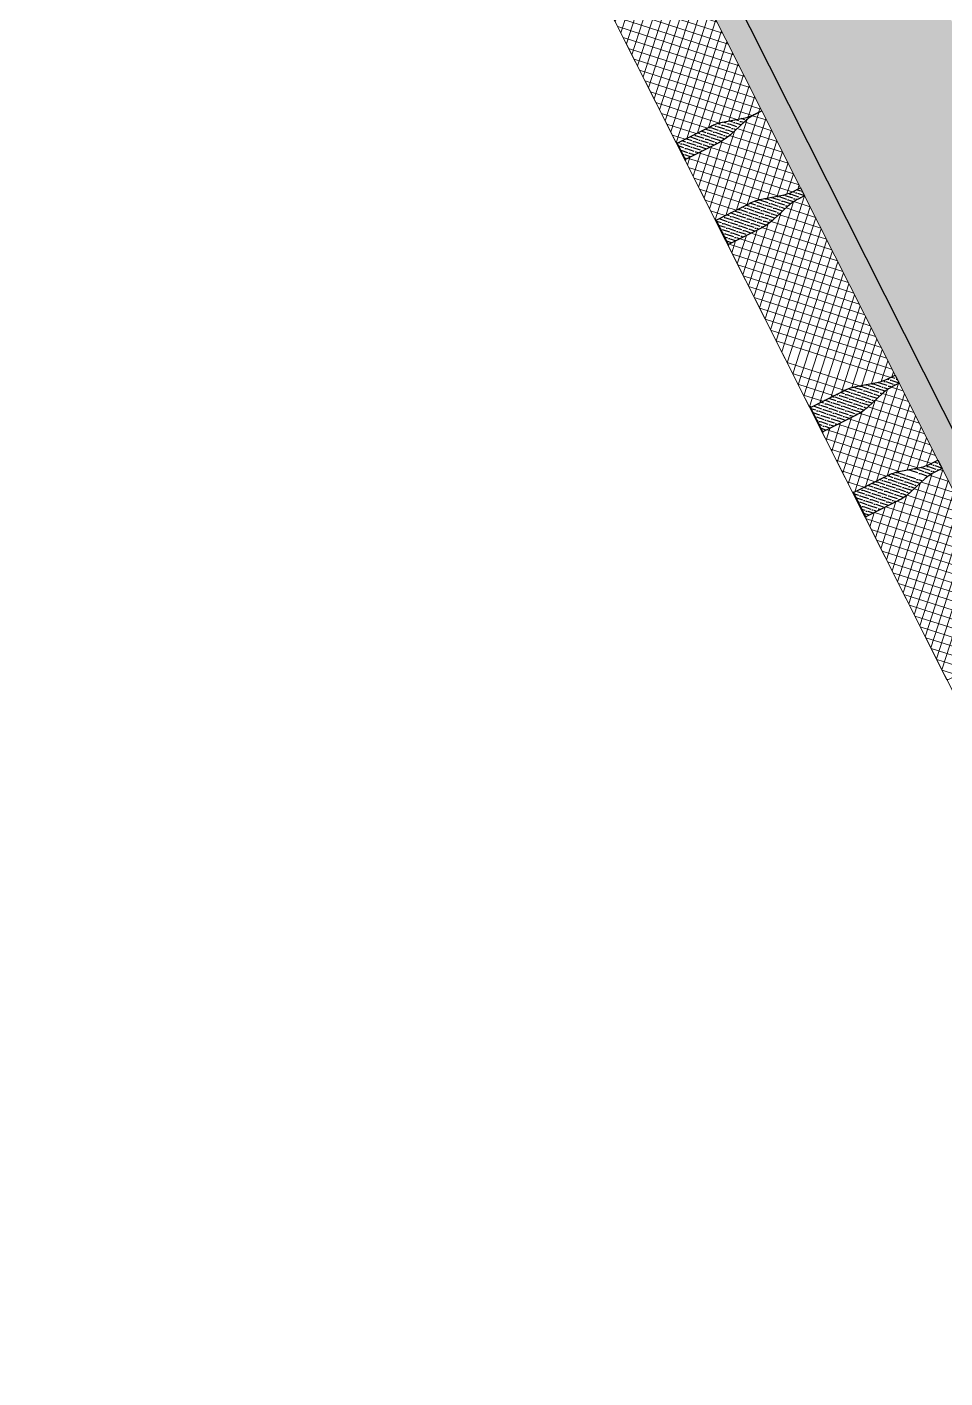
# Model space of a CAD drawing. Header units: metres. Extents: x 678805 to 1359287, y 2747329 to 5497370.
# Drawn here: x 679472.212 to 679473.224, y 2747459.754 to 2747461.242 of the extents above; entities that cross this region are included whole.
import ezdxf

# ---------------------------------------------------------------- set-up
doc = ezdxf.new("R2010")
doc.units = ezdxf.units.M
doc.layers.add('02-L-Waterfeatures 01', color=7, linetype='Continuous', true_color=0x4da6ff)
doc.layers.add('XREF_MON_WATERFEATURE$0$EIT_3 TR sorra', color=7, linetype='Continuous', true_color=0xd8ceb0)
doc.layers.add('XREF_MON_WATERFEATURE$0$-aux', color=50, linetype='Continuous', plot=False)
doc.layers.add('XREF_MON_WATERFEATURE$0$00_Aux', color=6, linetype='Continuous', plot=False)
doc.layers.add('XREF_MON_WATERFEATURE$0$02-L-seccionat', color=6, linetype='Continuous', lineweight=5)
doc.layers.add('XREF_MON_WATERFEATURE$0$3-TR Formigó', color=252, linetype='Continuous', lineweight=0)
doc.layers.add('XREF_MON_WATERFEATURE$0$3-TR tot_u', color=7, linetype='Continuous', lineweight=5, true_color=0x787878)
pattern_1 = [(46.64256028434324, (-13.61517175892368, 29.9016847894527), (-0.006925483204035271, 0.006539365977724854), []), (136.6425602843432, (-13.61517175892368, 29.9016847894527), (-0.006539365977724854, -0.00692548320403527), [])]
pattern_2 = [(45.62835957409077, (4.12086569564417, -70.79023344721645), (0.001737188201121671, 0.006656422095088779), [0.00853281250000006, -0.001706562500000013, 0, -0.001706562500000013])]

# ---------------------------------------------------------------- blocks, each defined once
blk = doc.blocks.new('XREF_MON_WATERFEATURE$0$View P3')
at = {"layer": 'XREF_MON_WATERFEATURE$0$3-TR Formigó'}
h = blk.add_hatch(dxfattribs=at)
h.set_pattern_fill('ANSI37', color=256, scale=0.002999999999999995, angle=-16.63348232587779, style=0)
h.set_pattern_definition(pattern_1)
edge = h.paths.add_edge_path()
edge.add_line((31.81138333212584, 0.01993234315887094), (31.81121229287237, 0.02812633593566716))
edge.add_arc((31.76280527794734, 0.02711589261889458), 0.04841756031817975, 1.195813422088522, 17.194832548478)
edge.add_line((31.80905881617218, 0.04142918298020959), (31.80268064560369, 0.06204029964283109))
edge.add_arc((31.85727116186172, 0.07893349044024944), 0.05714459180367129, 181.1958119073178, 197.1948310336003, ccw=False)
edge.add_line((31.80013901554048, 0.07774092070758343), (31.79928075615317, 0.1188572382088751))
edge.add_line((31.79928075568751, 0.1188572384417057), (31.79848372517154, 0.1188406010624021))
edge.add_line((31.7984837256372, 0.1188406008295715), (31.79846610873938, 0.1196844924706966))
edge.add_line((31.79846610873938, 0.1196844927035272), (31.59893812472001, 0.1155195629689842))
edge.add_line((31.59893812565133, 0.1155195627361536), (31.59895574068651, 0.1146756703965366))
edge.add_line((31.59895574022084, 0.1146756703965366), (31.59815870830789, 0.1146590351127088))
edge.add_line((31.59815870784223, 0.1146590351127088), (31.59901696722955, 0.07354271691292524))
edge.add_arc((31.54188481718302, 0.07235014089383185), 0.05714459561044998, -14.80320116053639, 1.1958179657456185, ccw=False)
edge.add_line((31.59713273309171, 0.05774970911443233), (31.59162021242082, 0.03689038450829685))
edge.add_arc((31.63843074487522, 0.02451970963738859), 0.04841755424835944, 165.1967975448204, 181.1958166712092)
edge.add_line((31.59002373553813, 0.02350926329381764), (31.59019477572292, 0.01531526981852949))
edge.add_line((31.59019477572292, 0.01531527005136013), (31.81138333212584, 0.01993234339170158))
h = blk.add_hatch(dxfattribs=at)
h.set_pattern_fill('ANSI37', color=256, scale=0.002999999999999995, angle=-16.63348232587779, style=0)
h.set_pattern_definition(pattern_1)
edge = h.paths.add_edge_path()
edge.add_line((31.91632355703041, 0.02212285785935819), (31.91615251870826, 0.0303168511018157))
edge.add_arc((31.86774549959227, 0.02930640429258347), 0.04841756415601105, 1.195816698131317, 17.19483582452039)
edge.add_line((31.91399904107675, 0.04361969884485006), (31.90762087004259, 0.06423081387765706))
edge.add_arc((31.9622113853693, 0.08112399838864803), 0.05714458908268864, 181.1958055516659, 197.1948246779485, ccw=False)
edge.add_line((31.90507924137637, 0.07993143470957875), (31.90422098105773, 0.1210477515123785))
edge.add_line((31.90422098198906, 0.1210477515123785), (31.9034239500761, 0.1210311150643975))
edge.add_line((31.90342394961044, 0.1210311148315668), (31.90340633504093, 0.1218750074040145))
edge.add_line((31.90340633504093, 0.1218750076368451), (31.83012450393289, 0.1203453284688294))
edge.add_line((31.83012450393289, 0.1203453284688294), (31.83014211896807, 0.1195014347322285))
edge.add_line((31.83014211896807, 0.1195014347322285), (31.82934508658946, 0.1194848020095378))
edge.add_line((31.82934508612379, 0.1194848017767072), (31.83020334597677, 0.07836848055012524))
edge.add_arc((31.77307120896876, 0.0771759101189673), 0.05714458271663896, -14.803206081708481, 1.1958130445738107, ccw=False)
edge.add_line((31.82831911137328, 0.06257547717541456), (31.82280659256503, 0.04171615024097264))
edge.add_arc((31.86961712036282, 0.02934547234326601), 0.04841755049157293, 165.196793026645, 181.1958121530343)
edge.add_line((31.82121011475101, 0.02833502949215472), (31.82138115586713, 0.02014103648252785))
edge.add_line((31.82138115633279, 0.0201410367153585), (31.91632355749607, 0.02212285785935818))
h = blk.add_hatch(dxfattribs=at)
h.set_pattern_fill('ANSI37', color=256, scale=0.002999999999999995, angle=-16.63348232587779, style=0)
h.set_pattern_definition(pattern_1)
edge = h.paths.add_edge_path()
edge.add_line((32.13751211483032, 0.02673993073403835), (32.13734107557684, 0.03493392420932651))
edge.add_arc((32.08893406204879, 0.03392347879707813), 0.04841755810819959, 1.195815851060881, 17.19483497744947)
edge.add_line((32.13518759794533, 0.04823677055537701), (32.12880942691118, 0.06884788535535336))
edge.add_arc((32.18339995061979, 0.08574107405729592), 0.05714459787519533, 181.1958075232083, 197.1948266494911, ccw=False)
edge.add_line((32.12626779824495, 0.08454850828275084), (32.1254095393233, 0.1256648246198893))
edge.add_line((32.12540953885764, 0.1256648246198893), (32.12461250741035, 0.1256481879390776))
edge.add_line((32.12461250834167, 0.1256481879390776), (32.12459489144385, 0.1264920793473721))
edge.add_line((32.12459489190951, 0.1264920793473721), (31.92506690789014, 0.1223271498456597))
edge.add_line((31.92506690695882, 0.1223271498456597), (31.92508452106267, 0.1214832570403814))
edge.add_line((31.92508452059701, 0.1214832570403814), (31.92428749008104, 0.1214666231535375))
edge.add_line((31.9242874905467, 0.1214666231535375), (31.92514574946836, 0.08035030402243137))
edge.add_arc((31.86801359942183, 0.07915772800333798), 0.05714459561044998, -14.80320116053639, 1.1958179657456185, ccw=False)
edge.add_line((31.9232615143992, 0.06455729668959975), (31.91774899419397, 0.04369797208346426))
edge.add_arc((31.96455952851102, 0.03132729651406407), 0.04841755507899834, 165.1967976620946, 181.1958167884833)
edge.add_line((31.91615251963958, 0.03031685063615441), (31.91632355982438, 0.02212285716086626))
edge.add_line((31.91632355842739, 0.02212285669520497), (32.13751211483032, 0.02673993073403834))
h = blk.add_hatch(dxfattribs=at)
h.set_pattern_fill('ANSI37', color=256, scale=0.002999999999999995, angle=-16.63348232587779, style=0)
h.set_pattern_definition([(46.64256028434324, (-14.87595083843917, 29.87536740722135), (-0.006925483204035271, 0.006539365977724854), []), (136.6425602843432, (-14.87595083843917, 29.87536740722135), (-0.006539365977724854, -0.00692548320403527), [])])
edge = h.paths.add_edge_path()
edge.add_line((31.47525672800839, 0.01291606482118368), (31.47508568828925, 0.02111006015911698))
edge.add_arc((31.4266786784865, 0.02009961707517505), 0.04841755344458847, 1.195812733207781, 17.19483185959685)
edge.add_line((31.47293221205473, 0.03441290557384491), (31.46655404055491, 0.05502402177080512))
edge.add_arc((31.52114455401897, 0.07191721443086863), 0.05714459041946741, 181.1958138313098, 197.1948329575924, ccw=False)
edge.add_line((31.46401240909472, 0.07072464236989617), (31.46315415157005, 0.1118409605696797))
edge.add_line((31.46315415110439, 0.1118409605696797), (31.46235711872578, 0.1118243243545294))
edge.add_line((31.46235711872578, 0.1118243243545294), (31.46233950322494, 0.1126682171598077))
edge.add_line((31.4623395036906, 0.1126682171598077), (31.26281151920557, 0.1085032876580954))
edge.add_line((31.26281151873991, 0.1085032876580954), (31.26282913470641, 0.10765939229168))
edge.add_line((31.26282913517207, 0.1076593920588493), (31.26203210232779, 0.1076427584048361))
edge.add_line((31.26203210139647, 0.1076427588704973), (31.26289036078379, 0.06652643950656056))
edge.add_arc((31.20575821539387, 0.06533386558294296), 0.05714459165545935, -14.80320332302989, 1.1958158032525716, ccw=False)
edge.add_line((31.26100612711161, 0.05073343310505152), (31.25549360737205, 0.02987410826608539))
edge.add_arc((31.30230413842946, 0.01750343339517713), 0.04841755258708165, 165.1967973102721, 181.1958164366611)
edge.add_line((31.25389713095501, 0.01649298705160618), (31.25406817113981, 0.008298994274809957))
edge.add_line((31.25406817067415, 0.0082989945076406), (31.47525672707707, 0.01291606528684497))
h = blk.add_hatch(dxfattribs=at)
h.set_pattern_fill('ANSI37', color=256, scale=0.002999999999999995, angle=-16.63348232587779, style=0)
h.set_pattern_definition(pattern_1)
edge = h.paths.add_edge_path()
edge.add_line((31.5801969524473, 0.01510658231563866), (31.58002591319382, 0.02330057509243488))
edge.add_arc((31.53161889361218, 0.02229012874886394), 0.04841756498179092, 1.195816539941112, 17.19483566633011)
edge.add_line((31.57787243556231, 0.03660342330113053), (31.57149426452816, 0.05721453810110688))
edge.add_arc((31.62608478311449, 0.07410772610455751), 0.05714459292051949, 181.1958083273973, 197.1948274536796, ccw=False)
edge.add_line((31.56895263539627, 0.07291515963152051), (31.56809437507764, 0.1140314759686589))
edge.add_line((31.56809437507764, 0.1140314759686589), (31.567297344096, 0.1140148399863392))
edge.add_line((31.567297344096, 0.1140148397535086), (31.56727972952649, 0.1148587323259562))
edge.add_line((31.56727972952649, 0.1148587325587869), (31.49399789841846, 0.1133290529251099))
edge.add_line((31.4939978979528, 0.1133290529251099), (31.49401551298797, 0.1124851601198316))
edge.add_line((31.49401551252231, 0.1124851601198316), (31.4932184801437, 0.1124685273971409))
edge.add_line((31.49321848107502, 0.1124685276299715), (31.49407674092799, 0.071352205472067))
edge.add_arc((31.43694460485131, 0.07015963224694133), 0.05714458168779606, -14.803204515400125, 1.195814610882394, ccw=False)
edge.add_line((31.49219250679016, 0.05555920163169503), (31.48667998751625, 0.0346998751629144))
edge.add_arc((31.53349051531404, 0.02232919400557876), 0.04841755171862002, 165.1967892121147, 181.195808338504)
edge.add_line((31.48508350783959, 0.02131875464692712), (31.48525455035269, 0.01312476163730025))
edge.add_line((31.48525455081835, 0.01312476163730025), (31.5801969524473, 0.01510658231563867))
at = {"layer": 'XREF_MON_WATERFEATURE$0$3-TR tot_u'}
h = blk.add_hatch(dxfattribs=at)
h.set_pattern_fill('AR-CONC', color=256, scale=0.0002499999999999994, angle=91.91934116583097)
h.set_pattern_definition([(160.1953837760519, (-14.87595083843917, 29.87536740722135), (-0.0119837746119465, 0.04412166021482605), [0.004762499999999986, -0.05238749999999983]), (105.1953837760519, (-14.87595083843917, 29.87536740722135), (-0.04178600144816524, -0.02475845587119366), [0.003809999999999994, -0.04191014604249986]), (210.6468284760519, (-14.87694948306307, 29.87904419982806), (-0.05376977419134094, 0.01936320490299296), [0.004047502199999987, -0.04452256114999988]), (156.3795837760519, (-14.88787005329505, 29.87098308117129), (-0.0135312515850268, 0.06723182256086181), [0.007143749999999988, -0.07858124999999982]), (206.8309413860518, (-14.88899766234681, 29.87658572476357), (-0.07854296077849858, 0.03434791022805), [0.006071255784999983, -0.06678390203999975]), (101.3795349460517, (-14.88787005329505, 29.87098308117129), (-0.07854296077680155, 0.03434791023226338), [0.005714991767499985, -0.06286493297999977]), (131.1953837760519, (-14.88708241237327, 29.87803876819089), (0.01090932689886972, 0.04439938047566896), [0.00476249999999999, -0.05238749999999991]), (76.19538377605198, (-14.88708241237327, 29.87803876819089), (-0.0485499251591669, -0.001395838564910525), [0.003809999999999987, -0.04190999999999984]), (181.6468287760519, (-14.88617330184206, 29.88173871766776), (-0.03764059845417714, 0.04300354174939007), [0.004047502199999986, -0.04452248439999987]), (147.6953837760519, (-14.87595083843917, 29.87536740722135), (-0.02010573042285681, -0.006572897646275202), [0, -0.04140199999999989, 0, -0.0425449999999999, 0, -0.04206874999999989]), (117.695383776052, (-14.87595083843917, 29.87536740722135), (-0.02927230345916967, 0.007031762190182644), [0, -0.0242569999999999, 0, -0.04044949999999987, 0, -0.01603374999999994]), (77.69538377605198, (-14.87106231460348, 29.86207748344168), (-0.01035809753838954, 0.03230807276401995), [0, -0.01587499999999994, 0, -0.04952999999999987, 0, -0.06572249999999975]), (67.695383776052, (-14.86887015076354, 29.85611787624657), (-0.01875020766058859, 0.03256113118746497), [0, -0.02063749999999998, 0, -0.03289299999999997, 0, -0.04667249999999996])])
h.paths.add_polyline_path([(28.93739090207964, -0.2614927883259952), (33.51394939376041, -0.1813467321917415), (33.5139493951574, 0.02569364104419947), (28.93739090114832, -0.07036335486918688)])
at = {"layer": 'XREF_MON_WATERFEATURE$0$EIT_3 TR sorra'}
h = blk.add_hatch(dxfattribs=at)
h.set_pattern_fill('ANSI36', color=256, scale=0.001075000000000008, angle=0.6283595740907931, style=0, double=1)
h.set_pattern_definition(pattern_2)
edge = h.paths.add_edge_path()
edge.add_line((31.82138123037294, 0.02013753959909081), (31.81138340895995, 0.01992884511128068))
edge.add_line((31.81138340802863, 0.01992884511128068), (31.81121236598119, 0.02812283998355269))
edge.add_arc((31.76280535990372, 0.02711239969357848), 0.0484175504333712, 1.195809299112257, 17.19482842522426)
edge.add_line((31.80905889067799, 0.04142568446695805), (31.80268071964383, 0.06203680485486984))
edge.add_arc((31.85727122984827, 0.07892998959869146), 0.05714458439559309, 181.1958080118159, 197.1948271380348, ccw=False)
edge.add_line((31.80013909097761, 0.07773742405697703), (31.79928075894713, 0.1188572379760444))
edge.add_line((31.79928075848147, 0.1188572379760444), (31.82934508752078, 0.1194847985170782))
edge.add_line((31.82934508798644, 0.1194847985170782), (31.83020341861993, 0.07836498343385756))
edge.add_arc((31.77307127555832, 0.0771724097430706), 0.05714458833280454, -14.803203720500676, 1.1958154058100945, ccw=False)
edge.add_line((31.82831918355078, 0.06257197819650173), (31.82280666474253, 0.04171265289187431))
edge.add_arc((31.86961718462408, 0.02934197569265962), 0.04841754218571889, 165.196791853992, 181.1958109802044)
edge.add_line((31.82121018739417, 0.02833153493702412), (31.82138122944161, 0.02013753983192146))
edge.add_line((31.82138123037294, 0.02013753959909081), (31.81138340895995, 0.01992884511128068))
h = blk.add_hatch(dxfattribs=at)
h.set_pattern_fill('ANSI36', color=256, scale=0.001075000000000008, angle=0.6283595740907931, style=0, double=1)
h.set_pattern_definition(pattern_2)
edge = h.paths.add_edge_path()
edge.add_line((31.91632363572717, 0.02211936051025987), (31.9161525927484, 0.03031335398554802))
edge.add_arc((31.86774558154866, 0.02930290601216257), 0.04841755507327007, 1.195818438362244, 17.19483756447387)
edge.add_line((31.91399911418557, 0.04361619940027595), (31.90762094501406, 0.06422731862403452))
edge.add_arc((31.96221146686003, 0.08112050499767065), 0.05714459513072807, 181.1958062694062, 197.1948253956249, ccw=False)
edge.add_line((31.90507931634784, 0.07992794085294008), (31.90422098431736, 0.1210477515123785))
edge.add_line((31.90422098431736, 0.1210477515123785), (31.92428749194369, 0.1214666184969246))
edge.add_line((31.92428749194369, 0.1214666184969246), (31.92514582257718, 0.0803468048106879))
edge.add_arc((31.86801368044689, 0.07915423111990094), 0.05714458916344344, -14.80320362113639, 1.1958155051743233, ccw=False)
edge.add_line((31.92326158750802, 0.06455379910767078), (31.91774906916544, 0.04369447589851916))
edge.add_arc((31.96455959696323, 0.0313237919472158), 0.04841755045428209, 165.1967850458503, 181.1958041720629)
edge.add_line((31.91615258995444, 0.03031335584819317), (31.91632363386452, 0.02211935864761472))
h = blk.add_hatch(dxfattribs=at)
h.set_pattern_fill('ANSI36', color=256, scale=0.001075000000000008, angle=0.6283595740907931, style=0, double=1)
h.set_pattern_definition([(45.62835957409077, (3.784739090129733, -70.79724972276017), (0.001737188201121671, 0.006656422095088779), [0.00853281250000006, -0.001706562500000013, 0, -0.001706562500000013])])
edge = h.paths.add_edge_path()
edge.add_line((31.48525462299585, 0.01312126405537128), (31.47525680344552, 0.01291257049888372))
edge.add_line((31.47525680344552, 0.01291257096454501), (31.47508576046675, 0.02110656490549445))
edge.add_arc((31.42667875578627, 0.02009612508118153), 0.04841754960759132, 1.195809457302386, 17.19482858341449)
edge.add_line((31.47293228562921, 0.03440940892323852), (31.46655411506072, 0.05502052884548903))
edge.add_arc((31.52114463038743, 0.07191371778026223), 0.05714459071076367, 181.1958103854527, 197.1948295116709, ccw=False)
edge.add_line((31.46401248499751, 0.07072114944458008), (31.46315415296704, 0.1118409628979862))
edge.add_line((31.46315415296704, 0.1118409628979862), (31.49321848200634, 0.1124685232061893))
edge.add_line((31.49321848200634, 0.1124685239046812), (31.49407681357116, 0.0713487088214606))
edge.add_arc((31.43694467097521, 0.07015613839030266), 0.05714458789857364, -14.803207151210074, 1.1958119751008098, ccw=False)
edge.add_line((31.49219257803634, 0.05555570311844349), (31.48668006015942, 0.03469637874513865))
edge.add_arc((31.53349058376625, 0.0223257013130933), 0.04841754633890989, 165.1967924403623, 181.1958115665753)
edge.add_line((31.48508358141407, 0.02131525962613523), (31.48525462206453, 0.01312126428820193))
edge.add_line((31.48525462299585, 0.01312126405537128), (31.47525680344552, 0.01291257049888372))
h = blk.add_hatch(dxfattribs=at)
h.set_pattern_fill('ANSI36', color=256, scale=0.001075000000000008, angle=0.6283595740907931, style=0, double=1)
h.set_pattern_definition([(45.62835957409077, (3.8896793150343, -70.7950592096895), (0.001737188201121671, 0.006656422095088779), [0.00853281250000006, -0.001706562500000013, 0, -0.001706562500000013])])
edge = h.paths.add_edge_path()
edge.add_line((31.59019484790042, 0.01531177712604403), (31.58019702788442, 0.01510308403521776))
edge.add_line((31.58019702788442, 0.01510308403521776), (31.58002598583698, 0.02329707751050591))
edge.add_arc((31.53161897836253, 0.02228663768619299), 0.04841755208493096, 1.195808982732026, 17.19482810884385)
edge.add_line((31.57787251006812, 0.03659992245957255), (31.57149433996528, 0.05721104284748435))
edge.add_arc((31.62608485110104, 0.07410423317924142), 0.0571445860234403, 181.195812845571, 197.1948319717898, ccw=False)
edge.add_line((31.56895271176472, 0.07291166204959154), (31.56809437973425, 0.1140314762014896))
edge.add_line((31.56809438019991, 0.1140314759686589), (31.59815870970488, 0.1146590360440314))
edge.add_line((31.59815870784223, 0.1146590365096927), (31.59901703847572, 0.07353922165930271))
edge.add_arc((31.54188489494845, 0.0723466482013464), 0.05714458916344344, -14.80320362113639, 1.1958155051743233, ccw=False)
edge.add_line((31.59713280387223, 0.05774621618911624), (31.59162028506398, 0.03688689228147268))
edge.add_arc((31.63843080727383, 0.02451621647924185), 0.04841754447942808, 165.1967941717163, 181.1958132979295)
edge.add_line((31.59002380724996, 0.02350577339529991), (31.59019484743476, 0.01531177712604403))
edge.add_line((31.59019484790042, 0.01531177712604403), (31.58019702788442, 0.01510308403521776))
h = blk.add_hatch(dxfattribs=at)
h.set_pattern_fill('ANSI36', color=256, scale=0.001075000000000008, angle=0.6283595740907931, style=0, double=1)
h.set_pattern_definition([(63.90440218431183, (46.95651126280427, 248.6317389379255), (-0.0004378649458388019, 0.006865424403728294), [0.008532812500000056, -0.001706562500000011, 0, -0.001706562500000011])])
h.paths.add_polyline_path([(28.93739090114832, -0.07036335486918688), (33.5139493951574, 0.02569364104419947), (33.51394939282909, 0.05547211272642016), (28.93739090161398, -0.04004891542717814)])
at = {"layer": 'XREF_MON_WATERFEATURE$0$-aux'}
for points in [[(31.82138123037294, 0.02013753959909081), (31.81138340802863, 0.01992884511128068), (31.81121236598119, 0.02812283998355269, 0.06992251114754273), (31.80905889067799, 0.04142568446695805), (31.80268071964383, 0.06203680485486984, -0.06992251114800961), (31.80013909097761, 0.07773742405697703), (31.79928075848147, 0.1188572379760444), (31.82934508798644, 0.1194847985170782), (31.83020341861993, 0.07836498320102692, -0.0699225111484148), (31.82831918355078, 0.06257197819650173), (31.82280666520819, 0.04171265289187431, 0.06992251114798485), (31.82121018739417, 0.02833153493702412), (31.82138123037294, 0.02013753959909081), (31.81138340802863, 0.01992884511128068)], [(31.91632363479584, 0.02211935864761472), (31.91632363572717, 0.02211936051025987), (31.91615259181708, 0.03031335398554802, 0.06992251114754273), (31.91399911418557, 0.04361619940027595), (31.90762094408274, 0.06422731839120388, -0.06992251114800961), (31.90507931634784, 0.07992794085294008), (31.90422098431736, 0.1210477515123785), (31.92428749194369, 0.1214666184969246), (31.92514582257718, 0.08034680504351854, -0.0699225111484148), (31.92326158750802, 0.06455379910767078), (31.9177490696311, 0.0436944761313498, 0.06992251114798485), (31.91615258995444, 0.03031335584819317), (31.91632363479584, 0.02211935864761472), (31.91632363572717, 0.02211936051025987)], [(31.48525462299585, 0.01312126405537128), (31.47525680344552, 0.01291257096454501), (31.47508576046675, 0.02110656443983316, 0.06992251114754273), (31.47293228562921, 0.03440940892323852), (31.46655411412939, 0.05502052884548903, -0.06992251114800961), (31.46401248499751, 0.07072114944458008), (31.46315415296704, 0.1118409628979862), (31.49321848200634, 0.1124685239046812), (31.49407681357116, 0.07134870812296867, -0.0699225111484148), (31.49219257803634, 0.05555570311844349), (31.48668006015942, 0.03469637874513865, 0.06992251114798485), (31.48508358141407, 0.02131525962613523), (31.48525462299585, 0.01312126405537128), (31.47525680344552, 0.01291257096454501)], [(31.59019484790042, 0.01531177712604403), (31.58019702788442, 0.01510308403521776), (31.58002598583698, 0.02329707751050591, 0.06992251114754273), (31.57787251006812, 0.03659992245957255), (31.57149434136227, 0.05721104284748435, -0.06992251114800961), (31.56895271176472, 0.07291166204959154), (31.56809438019991, 0.1140314759686589), (31.59815870784223, 0.1146590365096927), (31.59901703847572, 0.07353922165930271, -0.0699225111484148), (31.59713280387223, 0.05774621618911624), (31.59162028552964, 0.03688689228147268, 0.06992251114798485), (31.59002380724996, 0.02350577339529991), (31.59019484790042, 0.01531177712604403), (31.58019702788442, 0.01510308403521776)]]:
    blk.add_lwpolyline(points, format="xyb", dxfattribs=at)
at = {"layer": 'XREF_MON_WATERFEATURE$0$00_Aux'}
blk.add_lwpolyline([(28.93739090114832, -0.07036335486918688), (33.5139493951574, 0.02569364104419947)], dxfattribs=at)
at = {"layer": 'XREF_MON_WATERFEATURE$0$02-L-seccionat'}
blk.add_lwpolyline([(28.97365689603612, 0.06072315154597163), (33.51394939329475, 0.1554977912455797)], dxfattribs=at)
for points in [[(31.81138333212584, 0.01993234315887094), (31.81121229380369, 0.0281263361684978, 0.06992251114875708), (31.80905881617218, 0.04142918298020959), (31.80268064560369, 0.06204029964283109, -0.0699225111482901), (31.80013901554048, 0.07774092070758343), (31.79928075568751, 0.1188572384417057), (31.7984837256372, 0.1188406008295715), (31.79846610873938, 0.1196844927035272), (31.59893812565133, 0.1155195627361536), (31.59895574022084, 0.1146756703965366), (31.59815870784223, 0.1146590351127088), (31.59901696769521, 0.07354271644726396, -0.0699225111482901), (31.59713273309171, 0.05774970911443233), (31.59162021242082, 0.03689038520678878, 0.06992251114875708), (31.59002373553813, 0.02350926329381764), (31.59019477572292, 0.01531527005136013)], [(31.91632355703041, 0.02212285785935819), (31.91615252010524, 0.03031685156747699, 0.06992251114875708), (31.91399904107675, 0.04361969884485006), (31.90762087004259, 0.0642308141104877, -0.0699225111482901), (31.90507924137637, 0.07993143470957875), (31.90422098198906, 0.1210477515123785), (31.90342394961044, 0.1210311148315668), (31.90340633504093, 0.1218750076368451), (31.83012450393289, 0.1203453284688294), (31.83014211896807, 0.1195014347322285), (31.82934508612379, 0.1194848017767072), (31.83020334690809, 0.07836848078295588, -0.0699225111482901), (31.82831911137328, 0.06257547717541456), (31.82280659256503, 0.04171615024097264, 0.06992251114875708), (31.82121011475101, 0.02833502949215472), (31.82138115633279, 0.0201410367153585)], [(32.13751211483032, 0.02673993073403835), (32.1373410760425, 0.03493392420932651, 0.06992251114875708), (32.13518759794533, 0.04823677055537701), (32.12880942737684, 0.06884788535535336, -0.0699225111482901), (32.12626779824495, 0.08454850828275084), (32.12540953885764, 0.1256648246198893), (32.12461250834167, 0.1256481879390776), (32.12459489190951, 0.1264920793473721), (31.92506690695882, 0.1223271498456597), (31.92508452059701, 0.1214832570403814), (31.9242874905467, 0.1214666231535375), (31.9251457490027, 0.08035030402243137, -0.0699225111482901), (31.9232615143992, 0.06455729668959975), (31.91774899605662, 0.04369797185063362, 0.06992251114875708), (31.91615251963958, 0.03031685063615441), (31.91632355842739, 0.02212285669520497)], [(31.47525672800839, 0.01291606482118368), (31.47508568735793, 0.02111006015911698, 0.06992251114875708), (31.47293221205473, 0.03441290557384491), (31.46655403962359, 0.05502402177080512, -0.0699225111482901), (31.46401240909472, 0.07072464236989617), (31.46315415110439, 0.1118409605696797), (31.46235711872578, 0.1118243243545294), (31.4623395036906, 0.1126682171598077), (31.26281151873991, 0.1085032876580954), (31.26282913517207, 0.1076593920588493), (31.26203210139647, 0.1076427588704973), (31.26289036124945, 0.06652643904089928, -0.0699225111482901), (31.26100612711161, 0.05073343310505152), (31.25549360737205, 0.02987410826608539, 0.06992251114875708), (31.25389713095501, 0.01649298705160618), (31.25406817067415, 0.0082989945076406)], [(31.5801969524473, 0.01510658231563866), (31.58002591319382, 0.02330057509243488, 0.06992251114875708), (31.57787243556231, 0.03660342330113053), (31.57149426452816, 0.05721453856676817, -0.0699225111482901), (31.56895263539627, 0.07291515963152051), (31.56809437507764, 0.1140314759686589), (31.567297344096, 0.1140148397535086), (31.56727972952649, 0.1148587325587869), (31.4939978979528, 0.1133290529251099), (31.49401551252231, 0.1124851601198316), (31.49321848107502, 0.1124685276299715), (31.49407674046233, 0.07135220523923635, -0.0699225111482901), (31.49219250679016, 0.05555920163169503), (31.48667998798192, 0.03469987539574504, 0.06992251114875708), (31.48508350783959, 0.02131875464692712), (31.48525455081835, 0.01312476163730025)]]:
    blk.add_lwpolyline(points, format="xyb", close=True, dxfattribs=at)
blk = doc.blocks.new('XREF_MON_WATERFEATURE')
at = {"rotation": 115.5575828872439}
blk.add_blockref('XREF_MON_WATERFEATURE$0$View P3', (679486.810897724, 2747432.366190542), dxfattribs=at)

msp = doc.modelspace()

# ---------------------------------------------------------------- block references
at = {"layer": '02-L-Waterfeatures 01', "color": 18, "true_color": 0x000000}
msp.add_blockref('XREF_MON_WATERFEATURE', (0, 0), dxfattribs=at)

doc.saveas('drawing.dxf')
